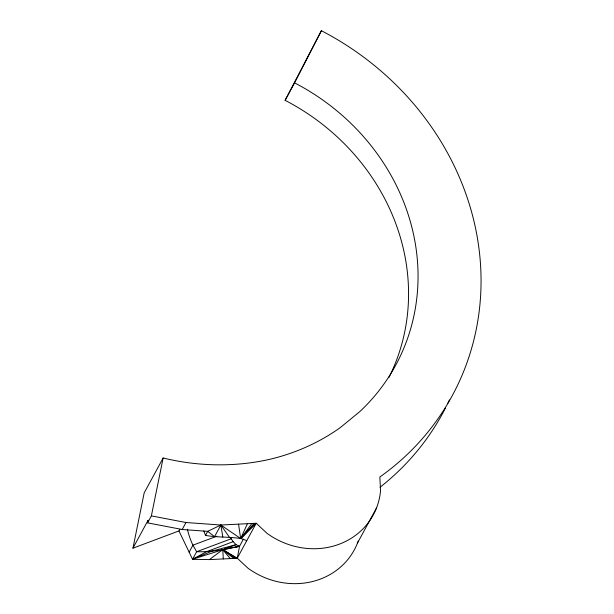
<?xml version="1.0" encoding="UTF-8"?>
<svg xmlns="http://www.w3.org/2000/svg" width="614" height="614" viewBox="0 0 614 614"><rect width="100%" height="100%" fill="white"/><g stroke="black" fill="none" stroke-linecap="round" stroke-linejoin="round"><path stroke-width="0.92" d="M358.2 541.141A73.941 67.494 28.5 0 1 247.949 568.173L237.257 558.18L239.537 546.26L243.336 539.261L246.736 540.711M179.856 529.283L178.958 530.933L132.946 548.172L144.175 492.919L163.14 457.998C198.038 466.486 234.686 467.239 269.761 459.318A218.991 199.903 28.5 0 0 340.271 427.605L359.927 411.503A218.991 199.903 28.5 0 0 294.59 82.859L321.383 30.7A283.231 258.54 28.5 0 1 380.465 476.564L379.851 476.948L380.542 490.686A73.941 67.494 28.5 0 1 266.913 533.244L256.222 523.251L220.871 525.031L185.988 522.514L151.374 515.875L147.583 522.859L182.197 529.498L207.716 531.34L220.871 525.031L240.657 538.547L243.336 539.261M147.583 522.859L148.112 520.227L132.946 548.172M151.374 515.875L163.14 457.998M203.817 531.018L205.506 535.408C217.126 537.557 229.007 536.628 240.657 538.547L247.388 523.765M388.815 377.694A218.991 199.903 28.5 0 0 285.111 100.328L321.383 30.7M285.111 100.328L294.59 82.859M182.197 529.498L185.988 522.514M189.127 552.163L192.926 545.178L216.834 536.222M205.506 535.408L207.716 531.34L214.539 536.651L220.871 525.031L229.467 537.319M178.958 530.933L192.543 559.285L209.374 559.6L236.52 558.303L237.257 558.18L256.222 523.251L240.657 538.547L238.554 524.187M357.555 542.876L376.52 507.947M255.478 523.374L240.657 538.547L251.809 523.55M240.657 538.547L254.027 523.443M209.374 559.6L222.759 549.668L236.045 544.687L239.537 546.26C225.522 549.53 211.093 552.147 196.649 551.725L192.926 545.178A24.33 7.79 69.5 0 1 187.431 529.214M238.646 546.253L222.759 549.668L192.543 559.285L212.129 551.034L236.045 544.687L233.19 541.678L206.327 551.771L192.543 559.285L196.649 551.725L231.194 538.785M235.914 547.274L239.092 546.253M237.257 558.18L222.759 549.668L223.312 558.932M236.52 558.303L222.759 549.668L230.288 558.602M235.53 558.349L222.759 549.668L233.781 558.433M230.258 537.434L233.19 541.678M220.871 525.031L222.813 537.043M445.641 407.658A283.231 258.54 28.5 0 1 380.028 487.255M449.41 399.914A283.231 258.54 28.5 0 1 447.767 403.375"/></g></svg>
